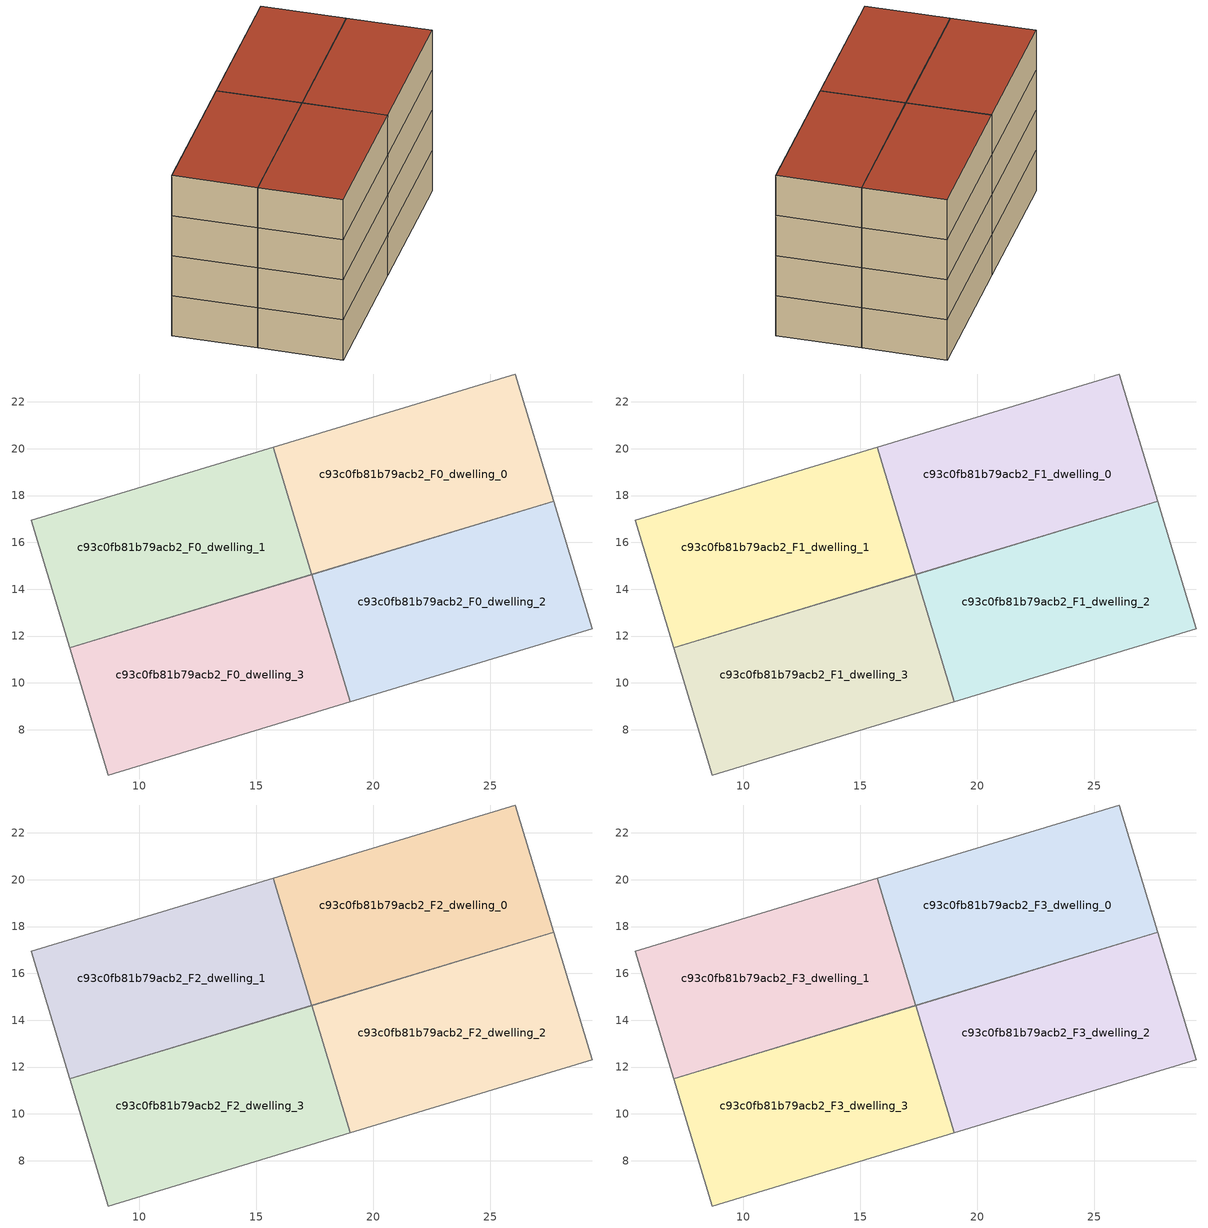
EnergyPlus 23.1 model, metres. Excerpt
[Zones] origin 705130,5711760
c93c0fb81b79acb2_F0_dwelling_0
 floor ground (EU_floor_Construction): 26.06,23.19 27.71,17.75 17.37,14.63 15.72,20.07 z0
 wall adiabatic (EU_wall_Construction): 17.36,14.63 27.71,17.75 26.06,23.19 15.72,20.07 z0:3
 wall to c93c0fb81b79acb2_F0_dwelling_1 (EU_wall_Construction): 15.72,20.07 17.36,14.63 z0:3
c93c0fb81b79acb2_F0_dwelling_1
 floor ground (EU_floor_Construction): 15.72,20.07 17.36,14.63 7.03,11.5 5.38,16.94 z0
 wall adiabatic (EU_wall_Construction): 15.72,20.07 5.38,16.94 7.03,11.5 17.36,14.63 z0:3
c93c0fb81b79acb2_F0_dwelling_2
 floor ground (EU_floor_Construction): 27.71,17.75 29.35,12.31 19.01,9.19 17.37,14.63 z0
 wall adiabatic (EU_wall_Construction): 19.02,9.19 29.35,12.31 27.71,17.75 17.37,14.63 z0:3
 wall to c93c0fb81b79acb2_F0_dwelling_3 (EU_wall_Construction): 17.37,14.63 19.02,9.19 z0:3
c93c0fb81b79acb2_F0_dwelling_3
 floor ground (EU_floor_Construction): 17.36,14.63 19.02,9.19 8.68,6.06 7.03,11.5 z0
 wall adiabatic (EU_wall_Construction): 17.37,14.63 7.03,11.5 8.68,6.06 19.02,9.19 z0:3
c93c0fb81b79acb2_F1_dwelling_0
 floor to c93c0fb81b79acb2_F0_dwelling_0 (EU_floor_Construction): 26.06,23.19 27.71,17.75 17.37,14.63 15.72,20.07 z3
 wall adiabatic (EU_wall_Construction): 17.36,14.63 27.71,17.75 26.06,23.19 15.72,20.07 z3:6
 wall to c93c0fb81b79acb2_F1_dwelling_1 (EU_wall_Construction): 15.72,20.07 17.36,14.63 z3:6
c93c0fb81b79acb2_F1_dwelling_1
 floor to c93c0fb81b79acb2_F0_dwelling_1 (EU_floor_Construction): 15.72,20.07 17.36,14.63 7.03,11.5 5.38,16.94 z3
 wall adiabatic (EU_wall_Construction): 15.72,20.07 5.38,16.94 7.03,11.5 17.36,14.63 z3:6
c93c0fb81b79acb2_F1_dwelling_2
 floor to c93c0fb81b79acb2_F0_dwelling_2 (EU_floor_Construction): 27.71,17.75 29.35,12.31 19.01,9.19 17.37,14.63 z3
 wall adiabatic (EU_wall_Construction): 19.02,9.19 29.35,12.31 27.71,17.75 17.37,14.63 z3:6
 wall to c93c0fb81b79acb2_F1_dwelling_3 (EU_wall_Construction): 17.37,14.63 19.02,9.19 z3:6
c93c0fb81b79acb2_F1_dwelling_3
 floor to c93c0fb81b79acb2_F0_dwelling_3 (EU_floor_Construction): 17.36,14.63 19.02,9.19 8.68,6.06 7.03,11.5 z3
 wall adiabatic (EU_wall_Construction): 17.37,14.63 7.03,11.5 8.68,6.06 19.02,9.19 z3:6
c93c0fb81b79acb2_F2_dwelling_0
 floor to c93c0fb81b79acb2_F1_dwelling_0 (EU_floor_Construction): 26.06,23.19 27.71,17.75 17.37,14.63 15.72,20.07 z6
 wall adiabatic (EU_wall_Construction): 17.36,14.63 27.71,17.75 26.06,23.19 15.72,20.07 z6:9
 wall to c93c0fb81b79acb2_F2_dwelling_1 (EU_wall_Construction): 15.72,20.07 17.36,14.63 z6:9
c93c0fb81b79acb2_F2_dwelling_1
 floor to c93c0fb81b79acb2_F1_dwelling_1 (EU_floor_Construction): 15.72,20.07 17.36,14.63 7.03,11.5 5.38,16.94 z6
 wall adiabatic (EU_wall_Construction): 15.72,20.07 5.38,16.94 7.03,11.5 17.36,14.63 z6:9
c93c0fb81b79acb2_F2_dwelling_2
 floor to c93c0fb81b79acb2_F1_dwelling_2 (EU_floor_Construction): 27.71,17.75 29.35,12.31 19.01,9.19 17.37,14.63 z6
 wall adiabatic (EU_wall_Construction): 19.02,9.19 29.35,12.31 27.71,17.75 17.37,14.63 z6:9
 wall to c93c0fb81b79acb2_F2_dwelling_3 (EU_wall_Construction): 17.37,14.63 19.02,9.19 z6:9
c93c0fb81b79acb2_F2_dwelling_3
 floor to c93c0fb81b79acb2_F1_dwelling_3 (EU_floor_Construction): 17.36,14.63 19.02,9.19 8.68,6.06 7.03,11.5 z6
 wall adiabatic (EU_wall_Construction): 17.37,14.63 7.03,11.5 8.68,6.06 19.02,9.19 z6:9
c93c0fb81b79acb2_F3_dwelling_0
 floor to c93c0fb81b79acb2_F2_dwelling_0 (EU_floor_Construction): 26.06,23.19 27.71,17.75 17.37,14.63 15.72,20.07 z9
 wall adiabatic (EU_wall_Construction): 17.36,14.63 27.71,17.75 26.06,23.19 15.72,20.07 z9:12
 wall to c93c0fb81b79acb2_F3_dwelling_1 (EU_wall_Construction): 15.72,20.07 17.36,14.63 z9:12
 roof outside (EU_roof_Construction): 27.71,17.75 26.06,23.19 15.72,20.07 17.37,14.63 z12
c93c0fb81b79acb2_F3_dwelling_1
 floor to c93c0fb81b79acb2_F2_dwelling_1 (EU_floor_Construction): 15.72,20.07 17.36,14.63 7.03,11.5 5.38,16.94 z9
 wall adiabatic (EU_wall_Construction): 15.72,20.07 5.38,16.94 7.03,11.5 17.36,14.63 z9:12
 roof outside (EU_roof_Construction): 17.36,14.63 15.72,20.07 5.38,16.94 7.03,11.5 z12
c93c0fb81b79acb2_F3_dwelling_2
 floor to c93c0fb81b79acb2_F2_dwelling_2 (EU_floor_Construction): 27.71,17.75 29.35,12.31 19.01,9.19 17.37,14.63 z9
 wall adiabatic (EU_wall_Construction): 19.02,9.19 29.35,12.31 27.71,17.75 17.37,14.63 z9:12
 wall to c93c0fb81b79acb2_F3_dwelling_3 (EU_wall_Construction): 17.37,14.63 19.02,9.19 z9:12
 roof outside (EU_roof_Construction): 29.35,12.31 27.71,17.75 17.37,14.63 19.01,9.19 z12
c93c0fb81b79acb2_F3_dwelling_3
 floor to c93c0fb81b79acb2_F2_dwelling_3 (EU_floor_Construction): 17.36,14.63 19.02,9.19 8.68,6.06 7.03,11.5 z9
 wall adiabatic (EU_wall_Construction): 17.37,14.63 7.03,11.5 8.68,6.06 19.02,9.19 z9:12
 roof outside (EU_roof_Construction): 19.02,9.19 17.36,14.63 7.03,11.5 8.68,6.06 z12
[Building]
EU S2 Campaign: North Axis=0; Terrain=City; Solar Distribution=FullExterior
[Site:Location]
London: Latitude=51.5; Longitude=-0.5; Time Zone=0; Elevation=25
[SizingPeriod:WeatherFileDays]
AnnualSizingPeriod: Begin Month=1; Begin Day of Month=1; End Month=12; End Day of Month=31; Day of Week for Start Day=Monday; Use Weather File Daylight Saving Period=No; Use Weather File Rain and Snow Indicators=No
[MATERIAL]
EU_InternalMass_Material: Roughness=MediumRough; Thickness=0.1; Conductivity=1; Density=1800; Specific Heat=900; Thermal Absorptance=0.9; Solar Absorptance=0.7; Visible Absorptance=0.7
[MATERIAL:NOMASS] Roughness=MediumRough; Thermal Absorptance=0.9; Solar Absorptance=0.7; Visible Absorptance=0.7
Name | Thermal Resistance
EU_wall_NoMass | 1.04674
EU_roof_NoMass | 4.32442
EU_floor_NoMass | 2.04616
[CONSTRUCTION]
EU_wall_Construction: EU_wall_NoMass
EU_roof_Construction: EU_roof_NoMass
EU_floor_Construction: EU_floor_NoMass
EU_InternalMass_Construction: EU_InternalMass_Material
[ZONE] Type=1; Multiplier=1; Ceiling Height=autocalculate; Floor Area=autocalculate; Part of Total Floor Area=Yes
Name | Volume
c93c0fb81b79acb2_F0_dwelling_0; c93c0fb81b79acb2_F1_dwelling_0; c93c0fb81b79acb2_F2_dwelling_0; c93c0fb81b79acb2_F3_dwelling_0 | 184.177
c93c0fb81b79acb2_F0_dwelling_1 | 184.172
c93c0fb81b79acb2_F1_dwelling_1; c93c0fb81b79acb2_F2_dwelling_1; c93c0fb81b79acb2_F3_dwelling_1 | 184.171
c93c0fb81b79acb2_F0_dwelling_2; c93c0fb81b79acb2_F1_dwelling_2; c93c0fb81b79acb2_F2_dwelling_2; c93c0fb81b79acb2_F3_dwelling_2 | 184.173
c93c0fb81b79acb2_F0_dwelling_3; c93c0fb81b79acb2_F1_dwelling_3; c93c0fb81b79acb2_F2_dwelling_3; c93c0fb81b79acb2_F3_dwelling_3 | 184.176
[INTERNALMASS] Construction=EU_InternalMass_Construction
Name | Zone or ZoneList | Surface Area
c93c0fb81b79acb2_F0_dwelling_0_EU_InternalMass | c93c0fb81b79acb2_F0_dwelling_0 | 61.3934
c93c0fb81b79acb2_F0_dwelling_1_EU_InternalMass | c93c0fb81b79acb2_F0_dwelling_1 | 61.3914
c93c0fb81b79acb2_F0_dwelling_2_EU_InternalMass | c93c0fb81b79acb2_F0_dwelling_2 | 61.3917
c93c0fb81b79acb2_F0_dwelling_3_EU_InternalMass | c93c0fb81b79acb2_F0_dwelling_3 | 61.3931
c93c0fb81b79acb2_F1_dwelling_0_EU_InternalMass | c93c0fb81b79acb2_F1_dwelling_0 | 61.3934
c93c0fb81b79acb2_F1_dwelling_1_EU_InternalMass | c93c0fb81b79acb2_F1_dwelling_1 | 61.3914
c93c0fb81b79acb2_F1_dwelling_2_EU_InternalMass | c93c0fb81b79acb2_F1_dwelling_2 | 61.3917
c93c0fb81b79acb2_F1_dwelling_3_EU_InternalMass | c93c0fb81b79acb2_F1_dwelling_3 | 61.3931
c93c0fb81b79acb2_F2_dwelling_0_EU_InternalMass | c93c0fb81b79acb2_F2_dwelling_0 | 61.3934
c93c0fb81b79acb2_F2_dwelling_1_EU_InternalMass | c93c0fb81b79acb2_F2_dwelling_1 | 61.3914
c93c0fb81b79acb2_F2_dwelling_2_EU_InternalMass | c93c0fb81b79acb2_F2_dwelling_2 | 61.3917
c93c0fb81b79acb2_F2_dwelling_3_EU_InternalMass | c93c0fb81b79acb2_F2_dwelling_3 | 61.3931
c93c0fb81b79acb2_F3_dwelling_0_EU_InternalMass | c93c0fb81b79acb2_F3_dwelling_0 | 61.3934
c93c0fb81b79acb2_F3_dwelling_1_EU_InternalMass | c93c0fb81b79acb2_F3_dwelling_1 | 61.3914
c93c0fb81b79acb2_F3_dwelling_2_EU_InternalMass | c93c0fb81b79acb2_F3_dwelling_2 | 61.3917
c93c0fb81b79acb2_F3_dwelling_3_EU_InternalMass | c93c0fb81b79acb2_F3_dwelling_3 | 61.3931
[OTHEREQUIPMENT] Fuel Type=Electricity; Design Level Calculation Method=Watts/Area; Power per Zone Floor Area=1; Fraction Latent=0; Fraction Radiant=0; Fraction Lost=0; Carbon Dioxide Generation Rate=0; EndUse Subcategory=EU_Step8_InternalGains
Name | Zone or ZoneList or Space or SpaceList | Schedule
EU_Step8_InternalGain_c93c0fb81b79acb2_F0_dwelling_0_f000 | c93c0fb81b79acb2_F0_dwelling_0 | EU_Step8_GainSchedule_c93c0fb81b79acb2_F0_dwelling_0_f000
EU_Step8_InternalGain_c93c0fb81b79acb2_F0_dwelling_1_f000 | c93c0fb81b79acb2_F0_dwelling_1 | EU_Step8_GainSchedule_c93c0fb81b79acb2_F0_dwelling_1_f000
EU_Step8_InternalGain_c93c0fb81b79acb2_F0_dwelling_2_f000 | c93c0fb81b79acb2_F0_dwelling_2 | EU_Step8_GainSchedule_c93c0fb81b79acb2_F0_dwelling_2_f000
EU_Step8_InternalGain_c93c0fb81b79acb2_F0_dwelling_3_f000 | c93c0fb81b79acb2_F0_dwelling_3 | EU_Step8_GainSchedule_c93c0fb81b79acb2_F0_dwelling_3_f000
EU_Step8_InternalGain_c93c0fb81b79acb2_F1_dwelling_0_f000 | c93c0fb81b79acb2_F1_dwelling_0 | EU_Step8_GainSchedule_c93c0fb81b79acb2_F1_dwelling_0_f000
EU_Step8_InternalGain_c93c0fb81b79acb2_F1_dwelling_1_f000 | c93c0fb81b79acb2_F1_dwelling_1 | EU_Step8_GainSchedule_c93c0fb81b79acb2_F1_dwelling_1_f000
EU_Step8_InternalGain_c93c0fb81b79acb2_F1_dwelling_2_f000 | c93c0fb81b79acb2_F1_dwelling_2 | EU_Step8_GainSchedule_c93c0fb81b79acb2_F1_dwelling_2_f000
EU_Step8_InternalGain_c93c0fb81b79acb2_F1_dwelling_3_f000 | c93c0fb81b79acb2_F1_dwelling_3 | EU_Step8_GainSchedule_c93c0fb81b79acb2_F1_dwelling_3_f000
EU_Step8_InternalGain_c93c0fb81b79acb2_F2_dwelling_0_f000 | c93c0fb81b79acb2_F2_dwelling_0 | EU_Step8_GainSchedule_c93c0fb81b79acb2_F2_dwelling_0_f000
EU_Step8_InternalGain_c93c0fb81b79acb2_F2_dwelling_1_f000 | c93c0fb81b79acb2_F2_dwelling_1 | EU_Step8_GainSchedule_c93c0fb81b79acb2_F2_dwelling_1_f000
EU_Step8_InternalGain_c93c0fb81b79acb2_F2_dwelling_2_f000 | c93c0fb81b79acb2_F2_dwelling_2 | EU_Step8_GainSchedule_c93c0fb81b79acb2_F2_dwelling_2_f000
EU_Step8_InternalGain_c93c0fb81b79acb2_F2_dwelling_3_f000 | c93c0fb81b79acb2_F2_dwelling_3 | EU_Step8_GainSchedule_c93c0fb81b79acb2_F2_dwelling_3_f000
EU_Step8_InternalGain_c93c0fb81b79acb2_F3_dwelling_0_f000 | c93c0fb81b79acb2_F3_dwelling_0 | EU_Step8_GainSchedule_c93c0fb81b79acb2_F3_dwelling_0_f000
EU_Step8_InternalGain_c93c0fb81b79acb2_F3_dwelling_1_f000 | c93c0fb81b79acb2_F3_dwelling_1 | EU_Step8_GainSchedule_c93c0fb81b79acb2_F3_dwelling_1_f000
EU_Step8_InternalGain_c93c0fb81b79acb2_F3_dwelling_2_f000 | c93c0fb81b79acb2_F3_dwelling_2 | EU_Step8_GainSchedule_c93c0fb81b79acb2_F3_dwelling_2_f000
EU_Step8_InternalGain_c93c0fb81b79acb2_F3_dwelling_3_f000 | c93c0fb81b79acb2_F3_dwelling_3 | EU_Step8_GainSchedule_c93c0fb81b79acb2_F3_dwelling_3_f000
[ZONEVENTILATION:DESIGNFLOWRATE] Schedule=EU_AlwaysOn; Design Flow Rate Calculation Method=AirChanges/Hour; Air Changes per Hour=0.488719; Ventilation Type=Natural; Fan Pressure Rise=0; Fan Total Efficiency=1; Constant Term Coefficient=1; Temperature Term Coefficient=0; Velocity Term Coefficient=0; Velocity Squared Term Coefficient=0; Minimum Indoor Temperature=-100; Maximum Indoor Temperature=100; Delta Temperature=-100; Minimum Outdoor Temperature=-100; Maximum Outdoor Temperature=100; Maximum Wind Speed=40
Name | Zone or ZoneList or Space or SpaceList
EU_ConstantAir_c93c0fb81b79acb2_F0_dwelling_0 | c93c0fb81b79acb2_F0_dwelling_0
EU_ConstantAir_c93c0fb81b79acb2_F0_dwelling_1 | c93c0fb81b79acb2_F0_dwelling_1
EU_ConstantAir_c93c0fb81b79acb2_F0_dwelling_2 | c93c0fb81b79acb2_F0_dwelling_2
EU_ConstantAir_c93c0fb81b79acb2_F0_dwelling_3 | c93c0fb81b79acb2_F0_dwelling_3
EU_ConstantAir_c93c0fb81b79acb2_F1_dwelling_0 | c93c0fb81b79acb2_F1_dwelling_0
EU_ConstantAir_c93c0fb81b79acb2_F1_dwelling_1 | c93c0fb81b79acb2_F1_dwelling_1
EU_ConstantAir_c93c0fb81b79acb2_F1_dwelling_2 | c93c0fb81b79acb2_F1_dwelling_2
EU_ConstantAir_c93c0fb81b79acb2_F1_dwelling_3 | c93c0fb81b79acb2_F1_dwelling_3
EU_ConstantAir_c93c0fb81b79acb2_F2_dwelling_0 | c93c0fb81b79acb2_F2_dwelling_0
EU_ConstantAir_c93c0fb81b79acb2_F2_dwelling_1 | c93c0fb81b79acb2_F2_dwelling_1
EU_ConstantAir_c93c0fb81b79acb2_F2_dwelling_2 | c93c0fb81b79acb2_F2_dwelling_2
EU_ConstantAir_c93c0fb81b79acb2_F2_dwelling_3 | c93c0fb81b79acb2_F2_dwelling_3
EU_ConstantAir_c93c0fb81b79acb2_F3_dwelling_0 | c93c0fb81b79acb2_F3_dwelling_0
EU_ConstantAir_c93c0fb81b79acb2_F3_dwelling_1 | c93c0fb81b79acb2_F3_dwelling_1
EU_ConstantAir_c93c0fb81b79acb2_F3_dwelling_2 | c93c0fb81b79acb2_F3_dwelling_2
EU_ConstantAir_c93c0fb81b79acb2_F3_dwelling_3 | c93c0fb81b79acb2_F3_dwelling_3
[HVACTEMPLATE:THERMOSTAT] Constant Heating Setpoint=20; Constant Cooling Setpoint=50
EU_HeatOnly_c93c0fb81b79acb2_F0_dwelling_0; EU_HeatOnly_c93c0fb81b79acb2_F0_dwelling_1; EU_HeatOnly_c93c0fb81b79acb2_F0_dwelling_2; EU_HeatOnly_c93c0fb81b79acb2_F0_dwelling_3; EU_HeatOnly_c93c0fb81b79acb2_F1_dwelling_0; EU_HeatOnly_c93c0fb81b79acb2_F1_dwelling_1; EU_HeatOnly_c93c0fb81b79acb2_F1_dwelling_2; EU_HeatOnly_c93c0fb81b79acb2_F1_dwelling_3; EU_HeatOnly_c93c0fb81b79acb2_F2_dwelling_0; EU_HeatOnly_c93c0fb81b79acb2_F2_dwelling_1; EU_HeatOnly_c93c0fb81b79acb2_F2_dwelling_2; EU_HeatOnly_c93c0fb81b79acb2_F2_dwelling_3; EU_HeatOnly_c93c0fb81b79acb2_F3_dwelling_0; EU_HeatOnly_c93c0fb81b79acb2_F3_dwelling_1; EU_HeatOnly_c93c0fb81b79acb2_F3_dwelling_2; EU_HeatOnly_c93c0fb81b79acb2_F3_dwelling_3
[HVACTEMPLATE:ZONE:IDEALLOADSAIRSYSTEM] System Availability Schedule=EU_AlwaysOn; Maximum Heating Supply Air Temperature=50; Minimum Cooling Supply Air Temperature=13; Maximum Heating Supply Air Humidity Ratio=0.0156; Minimum Cooling Supply Air Humidity Ratio=0.0077; Heating Limit=NoLimit; Cooling Limit=NoLimit; Heating Availability Schedule=EU_AlwaysOn; Cooling Availability Schedule=EU_CoolingOff; Dehumidification Control Type=ConstantSensibleHeatRatio; Cooling Sensible Heat Ratio=0.7; Dehumidification Setpoint=60; Humidification Control Type=None; Humidification Setpoint=30; Outdoor Air Method=None; Outdoor Air Flow Rate per Person=0.00944; Outdoor Air Flow Rate per Zone Floor Area=0; Outdoor Air Flow Rate per Zone=0; Demand Controlled Ventilation Type=None; Outdoor Air Economizer Type=NoEconomizer; Heat Recovery Type=None; Sensible Heat Recovery Effectiveness=0.7; Latent Heat Recovery Effectiveness=0.65
Name | Template Thermostat
c93c0fb81b79acb2_F0_dwelling_0 | EU_HeatOnly_c93c0fb81b79acb2_F0_dwelling_0
c93c0fb81b79acb2_F0_dwelling_1 | EU_HeatOnly_c93c0fb81b79acb2_F0_dwelling_1
c93c0fb81b79acb2_F0_dwelling_2 | EU_HeatOnly_c93c0fb81b79acb2_F0_dwelling_2
c93c0fb81b79acb2_F0_dwelling_3 | EU_HeatOnly_c93c0fb81b79acb2_F0_dwelling_3
c93c0fb81b79acb2_F1_dwelling_0 | EU_HeatOnly_c93c0fb81b79acb2_F1_dwelling_0
c93c0fb81b79acb2_F1_dwelling_1 | EU_HeatOnly_c93c0fb81b79acb2_F1_dwelling_1
c93c0fb81b79acb2_F1_dwelling_2 | EU_HeatOnly_c93c0fb81b79acb2_F1_dwelling_2
c93c0fb81b79acb2_F1_dwelling_3 | EU_HeatOnly_c93c0fb81b79acb2_F1_dwelling_3
c93c0fb81b79acb2_F2_dwelling_0 | EU_HeatOnly_c93c0fb81b79acb2_F2_dwelling_0
c93c0fb81b79acb2_F2_dwelling_1 | EU_HeatOnly_c93c0fb81b79acb2_F2_dwelling_1
c93c0fb81b79acb2_F2_dwelling_2 | EU_HeatOnly_c93c0fb81b79acb2_F2_dwelling_2
c93c0fb81b79acb2_F2_dwelling_3 | EU_HeatOnly_c93c0fb81b79acb2_F2_dwelling_3
c93c0fb81b79acb2_F3_dwelling_0 | EU_HeatOnly_c93c0fb81b79acb2_F3_dwelling_0
c93c0fb81b79acb2_F3_dwelling_1 | EU_HeatOnly_c93c0fb81b79acb2_F3_dwelling_1
c93c0fb81b79acb2_F3_dwelling_2 | EU_HeatOnly_c93c0fb81b79acb2_F3_dwelling_2
c93c0fb81b79acb2_F3_dwelling_3 | EU_HeatOnly_c93c0fb81b79acb2_F3_dwelling_3
[SIZING:ZONE] Zone Cooling Design Supply Air Temperature Input Method=SupplyAirTemperature; Zone Cooling Design Supply Air Temperature=13; Zone Heating Design Supply Air Temperature Input Method=SupplyAirTemperature; Zone Heating Design Supply Air Temperature=50; Zone Cooling Design Supply Air Humidity Ratio=0.008; Zone Heating Design Supply Air Humidity Ratio=0.008; Cooling Design Air Flow Method=DesignDay; Cooling Design Air Flow Rate=0; Cooling Minimum Air Flow per Zone Floor Area=0.000762; Cooling Minimum Air Flow=0; Cooling Minimum Air Flow Fraction=0.2; Heating Design Air Flow Method=DesignDay; Heating Design Air Flow Rate=0; Heating Maximum Air Flow per Zone Floor Area=0.002032; Heating Maximum Air Flow=0.141576; Heating Maximum Air Flow Fraction=0.3; Account for Dedicated Outdoor Air System=No; Dedicated Outdoor Air System Control Strategy=NeutralSupplyAir; Dedicated Outdoor Air Low Setpoint Temperature for Design=autosize; Dedicated Outdoor Air High Setpoint Temperature for Design=autosize; Zone Load Sizing Method=Sensible Load Only No Latent Load; Zone Latent Cooling Design Supply Air Humidity Ratio Input Method=HumidityRatioDifference; Zone Cooling Design Supply Air Humidity Ratio Difference=0.005; Zone Latent Heating Design Supply Air Humidity Ratio Input Method=HumidityRatioDifference; Zone Humidification Design Supply Air Humidity Ratio Difference=0.005
c93c0fb81b79acb2_F0_dwelling_0; c93c0fb81b79acb2_F0_dwelling_1; c93c0fb81b79acb2_F0_dwelling_2; c93c0fb81b79acb2_F0_dwelling_3; c93c0fb81b79acb2_F1_dwelling_0; c93c0fb81b79acb2_F1_dwelling_1; c93c0fb81b79acb2_F1_dwelling_2; c93c0fb81b79acb2_F1_dwelling_3; c93c0fb81b79acb2_F2_dwelling_0; c93c0fb81b79acb2_F2_dwelling_1; c93c0fb81b79acb2_F2_dwelling_2; c93c0fb81b79acb2_F2_dwelling_3; c93c0fb81b79acb2_F3_dwelling_0; c93c0fb81b79acb2_F3_dwelling_1; c93c0fb81b79acb2_F3_dwelling_2; c93c0fb81b79acb2_F3_dwelling_3
[SCHEDULE:CONSTANT]
Name | Hourly Value
EU_AlwaysOn | 1
EU_CoolingOff | 0
[SCHEDULE:FILE] Column Number=1; Rows to Skip at Top=0; Number of Hours of Data=8760; Column Separator=Comma; Interpolate to Timestep=No; Minutes per Item=60; Adjust Schedule for Daylight Savings=Yes
Name | File
EU_Step8_GainSchedule_c93c0fb81b79acb2_F0_dwelling_0_f000 | ../../schedules/c93c0fb81b79acb2/c93c0fb81b79acb2_F0_dwelling_0_f000_gain.csv
EU_Step8_GainSchedule_c93c0fb81b79acb2_F0_dwelling_1_f000 | ../../schedules/c93c0fb81b79acb2/c93c0fb81b79acb2_F0_dwelling_1_f000_gain.csv
EU_Step8_GainSchedule_c93c0fb81b79acb2_F0_dwelling_2_f000 | ../../schedules/c93c0fb81b79acb2/c93c0fb81b79acb2_F0_dwelling_2_f000_gain.csv
EU_Step8_GainSchedule_c93c0fb81b79acb2_F0_dwelling_3_f000 | ../../schedules/c93c0fb81b79acb2/c93c0fb81b79acb2_F0_dwelling_3_f000_gain.csv
EU_Step8_GainSchedule_c93c0fb81b79acb2_F1_dwelling_0_f000 | ../../schedules/c93c0fb81b79acb2/c93c0fb81b79acb2_F1_dwelling_0_f000_gain.csv
EU_Step8_GainSchedule_c93c0fb81b79acb2_F1_dwelling_1_f000 | ../../schedules/c93c0fb81b79acb2/c93c0fb81b79acb2_F1_dwelling_1_f000_gain.csv
EU_Step8_GainSchedule_c93c0fb81b79acb2_F1_dwelling_2_f000 | ../../schedules/c93c0fb81b79acb2/c93c0fb81b79acb2_F1_dwelling_2_f000_gain.csv
EU_Step8_GainSchedule_c93c0fb81b79acb2_F1_dwelling_3_f000 | ../../schedules/c93c0fb81b79acb2/c93c0fb81b79acb2_F1_dwelling_3_f000_gain.csv
EU_Step8_GainSchedule_c93c0fb81b79acb2_F2_dwelling_0_f000 | ../../schedules/c93c0fb81b79acb2/c93c0fb81b79acb2_F2_dwelling_0_f000_gain.csv
EU_Step8_GainSchedule_c93c0fb81b79acb2_F2_dwelling_1_f000 | ../../schedules/c93c0fb81b79acb2/c93c0fb81b79acb2_F2_dwelling_1_f000_gain.csv
EU_Step8_GainSchedule_c93c0fb81b79acb2_F2_dwelling_2_f000 | ../../schedules/c93c0fb81b79acb2/c93c0fb81b79acb2_F2_dwelling_2_f000_gain.csv
EU_Step8_GainSchedule_c93c0fb81b79acb2_F2_dwelling_3_f000 | ../../schedules/c93c0fb81b79acb2/c93c0fb81b79acb2_F2_dwelling_3_f000_gain.csv
EU_Step8_GainSchedule_c93c0fb81b79acb2_F3_dwelling_0_f000 | ../../schedules/c93c0fb81b79acb2/c93c0fb81b79acb2_F3_dwelling_0_f000_gain.csv
EU_Step8_GainSchedule_c93c0fb81b79acb2_F3_dwelling_1_f000 | ../../schedules/c93c0fb81b79acb2/c93c0fb81b79acb2_F3_dwelling_1_f000_gain.csv
EU_Step8_GainSchedule_c93c0fb81b79acb2_F3_dwelling_2_f000 | ../../schedules/c93c0fb81b79acb2/c93c0fb81b79acb2_F3_dwelling_2_f000_gain.csv
EU_Step8_GainSchedule_c93c0fb81b79acb2_F3_dwelling_3_f000 | ../../schedules/c93c0fb81b79acb2/c93c0fb81b79acb2_F3_dwelling_3_f000_gain.csv
